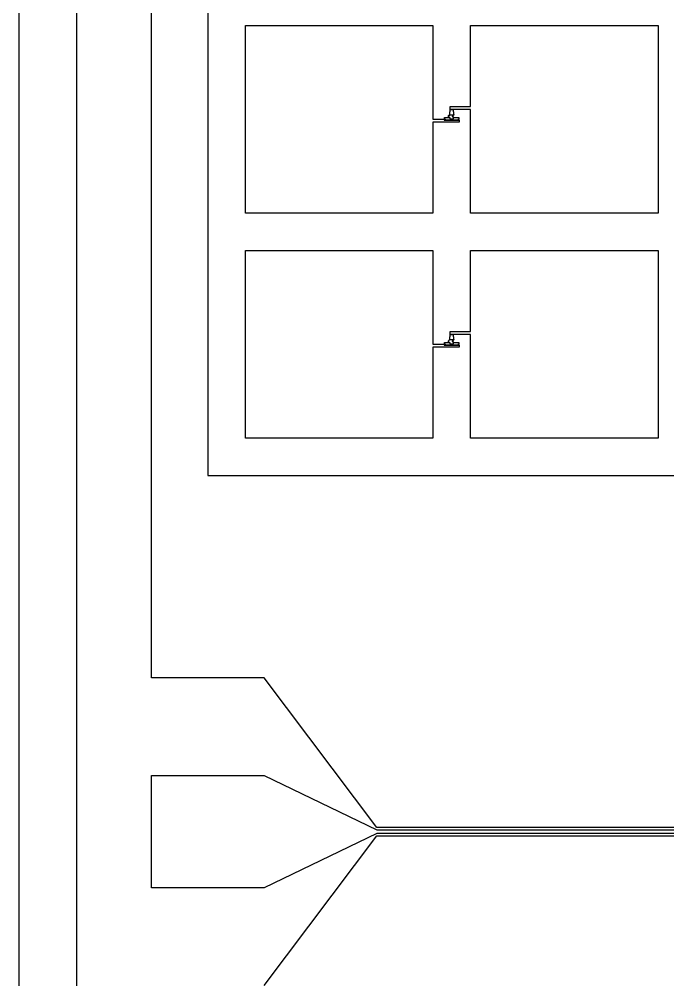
# Model space of a CAD drawing. Extents: x -3354 to 6958, y 9496 to 19808.
# Drawn here: x -3354 to -1625, y 12058 to 14620 of the extents above; entities that cross this region are included whole.
import ezdxf

# ---------------------------------------------------------------- set-up
doc = ezdxf.new("R2010")
doc.units = 0
doc.layers.add('L136D1_1t1_SIS_junction', color=2, linetype='CONTINUOUS')
doc.layers.add('L1D0', color=3, linetype='CONTINUOUS')

msp = doc.modelspace()

# ---------------------------------------------------------------- linework, layer by layer
at = {"layer": 'L136D1_1t1_SIS_junction'}
for points in [[(-2217.17, 14351.013), (-2217.17, 14352.513), (-2219.695, 14352.513), (-2219.743, 14352.518), (-2219.792, 14352.527), (-2219.839, 14352.542), (-2219.884, 14352.56), (-2219.927, 14352.584), (-2219.968, 14352.611), (-2220.006, 14352.642), (-2220.041, 14352.677), (-2220.072, 14352.715), (-2220.099, 14352.756), (-2220.123, 14352.799), (-2220.141, 14352.844), (-2220.156, 14352.891), (-2220.165, 14352.94), (-2220.17, 14352.988), (-2220.17, 14357.538), (-2220.165, 14357.586), (-2220.156, 14357.635), (-2220.141, 14357.682), (-2220.123, 14357.727), (-2220.099, 14357.77), (-2220.072, 14357.811), (-2220.041, 14357.849), (-2220.006, 14357.884), (-2219.968, 14357.915), (-2219.927, 14357.942), (-2219.884, 14357.966), (-2219.839, 14357.984), (-2219.792, 14357.999), (-2219.743, 14358.008), (-2219.695, 14358.013), (-2207.185, 14358.013), (-2210.42, 14361.249), (-2211.127, 14360.542), (-2211.141, 14360.556), (-2210.434, 14361.263), (-2211.141, 14361.97), (-2211.127, 14361.984), (-2210.42, 14361.277), (-2207.185, 14364.513), (-2207.155, 14364.513), (-2210.406, 14361.263), (-2207.155, 14358.013), (-2206.645, 14358.013), (-2206.597, 14358.008), (-2206.548, 14357.999), (-2206.501, 14357.984), (-2206.456, 14357.966), (-2206.413, 14357.942), (-2206.372, 14357.915), (-2206.334, 14357.884), (-2206.299, 14357.849), (-2206.268, 14357.811), (-2206.241, 14357.77), (-2206.217, 14357.727), (-2206.199, 14357.682), (-2206.184, 14357.635), (-2206.175, 14357.586), (-2206.17, 14357.538), (-2206.17, 14354.988), (-2206.165, 14354.94), (-2206.156, 14354.891), (-2206.141, 14354.844), (-2206.123, 14354.799), (-2206.099, 14354.756), (-2206.072, 14354.715), (-2206.041, 14354.677), (-2206.006, 14354.642), (-2205.968, 14354.611), (-2205.927, 14354.584), (-2205.884, 14354.56), (-2205.839, 14354.542), (-2205.792, 14354.527), (-2205.743, 14354.518), (-2205.695, 14354.513), (-2196.645, 14354.513), (-2196.597, 14354.518), (-2196.548, 14354.527), (-2196.501, 14354.542), (-2196.456, 14354.56), (-2196.413, 14354.584), (-2196.372, 14354.611), (-2196.334, 14354.642), (-2196.299, 14354.677), (-2196.268, 14354.715), (-2196.241, 14354.756), (-2196.217, 14354.799), (-2196.199, 14354.844), (-2196.184, 14354.891), (-2196.175, 14354.94), (-2196.17, 14354.988), (-2196.17, 14357.538), (-2196.165, 14357.586), (-2196.156, 14357.635), (-2196.141, 14357.682), (-2196.123, 14357.727), (-2196.099, 14357.77), (-2196.072, 14357.811), (-2196.041, 14357.849), (-2196.031, 14357.859), (-2199.42, 14361.249), (-2200.127, 14360.542), (-2200.141, 14360.556), (-2199.434, 14361.263), (-2200.141, 14361.97), (-2200.127, 14361.984), (-2199.42, 14361.277), (-2196.185, 14364.513), (-2207.185, 14364.513), (-2207.17, 14364.528), (-2207.17, 14365.513), (-2206.17, 14365.513), (-2206.17, 14372.738), (-2206.165, 14372.786), (-2206.156, 14372.835), (-2206.141, 14372.882), (-2206.123, 14372.927), (-2206.099, 14372.97), (-2206.072, 14373.011), (-2206.041, 14373.049), (-2206.006, 14373.084), (-2205.968, 14373.115), (-2205.927, 14373.142), (-2205.884, 14373.166), (-2205.839, 14373.184), (-2205.792, 14373.199), (-2205.743, 14373.208), (-2205.695, 14373.213), (-2205.17, 14373.213), (-2205.17, 14379.513), (-2197.17, 14379.513), (-2197.17, 14373.213), (-2196.645, 14373.213), (-2196.597, 14373.208), (-2196.548, 14373.199), (-2196.501, 14373.184), (-2196.456, 14373.166), (-2196.413, 14373.142), (-2196.372, 14373.115), (-2196.334, 14373.084), (-2196.299, 14373.049), (-2196.268, 14373.011), (-2196.241, 14372.97), (-2196.217, 14372.927), (-2196.199, 14372.882), (-2196.184, 14372.835), (-2196.175, 14372.786), (-2196.17, 14372.738), (-2196.17, 14365.513), (-2195.17, 14365.513), (-2195.17, 14364.513), (-2196.155, 14364.513), (-2199.406, 14361.263), (-2196.016, 14357.874), (-2196.006, 14357.884), (-2195.968, 14357.915), (-2195.927, 14357.942), (-2195.884, 14357.966), (-2195.839, 14357.984), (-2195.792, 14357.999), (-2195.743, 14358.008), (-2195.695, 14358.013), (-2182.645, 14358.013), (-2182.597, 14358.008), (-2182.548, 14357.999), (-2182.501, 14357.984), (-2182.456, 14357.966), (-2182.413, 14357.942), (-2182.372, 14357.915), (-2182.334, 14357.884), (-2182.299, 14357.849), (-2182.268, 14357.811), (-2182.241, 14357.77), (-2182.217, 14357.727), (-2182.199, 14357.682), (-2182.184, 14357.635), (-2182.175, 14357.586), (-2182.17, 14357.538), (-2182.17, 14352.988), (-2182.175, 14352.94), (-2182.184, 14352.891), (-2182.199, 14352.844), (-2182.217, 14352.799), (-2182.241, 14352.756), (-2182.268, 14352.715), (-2182.299, 14352.677), (-2182.334, 14352.642), (-2182.372, 14352.611), (-2182.413, 14352.584), (-2182.456, 14352.56), (-2182.501, 14352.542), (-2182.548, 14352.527), (-2182.597, 14352.518), (-2182.645, 14352.513), (-2185.17, 14352.513), (-2185.17, 14351.013)], [(-2217.17, 13751.013), (-2217.17, 13752.513), (-2219.695, 13752.513), (-2219.743, 13752.518), (-2219.792, 13752.527), (-2219.839, 13752.542), (-2219.884, 13752.56), (-2219.927, 13752.584), (-2219.968, 13752.611), (-2220.006, 13752.642), (-2220.041, 13752.677), (-2220.072, 13752.715), (-2220.099, 13752.756), (-2220.123, 13752.799), (-2220.141, 13752.844), (-2220.156, 13752.891), (-2220.165, 13752.94), (-2220.17, 13752.988), (-2220.17, 13757.538), (-2220.165, 13757.586), (-2220.156, 13757.635), (-2220.141, 13757.682), (-2220.123, 13757.727), (-2220.099, 13757.77), (-2220.072, 13757.811), (-2220.041, 13757.849), (-2220.006, 13757.884), (-2219.968, 13757.915), (-2219.927, 13757.942), (-2219.884, 13757.966), (-2219.839, 13757.984), (-2219.792, 13757.999), (-2219.743, 13758.008), (-2219.695, 13758.013), (-2207.185, 13758.013), (-2210.42, 13761.249), (-2211.127, 13760.542), (-2211.141, 13760.556), (-2210.434, 13761.263), (-2211.141, 13761.97), (-2211.127, 13761.984), (-2210.42, 13761.277), (-2207.185, 13764.513), (-2207.155, 13764.513), (-2210.406, 13761.263), (-2207.155, 13758.013), (-2206.645, 13758.013), (-2206.597, 13758.008), (-2206.548, 13757.999), (-2206.501, 13757.984), (-2206.456, 13757.966), (-2206.413, 13757.942), (-2206.372, 13757.915), (-2206.334, 13757.884), (-2206.299, 13757.849), (-2206.268, 13757.811), (-2206.241, 13757.77), (-2206.217, 13757.727), (-2206.199, 13757.682), (-2206.184, 13757.635), (-2206.175, 13757.586), (-2206.17, 13757.538), (-2206.17, 13754.988), (-2206.165, 13754.94), (-2206.156, 13754.891), (-2206.141, 13754.844), (-2206.123, 13754.799), (-2206.099, 13754.756), (-2206.072, 13754.715), (-2206.041, 13754.677), (-2206.006, 13754.642), (-2205.968, 13754.611), (-2205.927, 13754.584), (-2205.884, 13754.56), (-2205.839, 13754.542), (-2205.792, 13754.527), (-2205.743, 13754.518), (-2205.695, 13754.513), (-2196.645, 13754.513), (-2196.597, 13754.518), (-2196.548, 13754.527), (-2196.501, 13754.542), (-2196.456, 13754.56), (-2196.413, 13754.584), (-2196.372, 13754.611), (-2196.334, 13754.642), (-2196.299, 13754.677), (-2196.268, 13754.715), (-2196.241, 13754.756), (-2196.217, 13754.799), (-2196.199, 13754.844), (-2196.184, 13754.891), (-2196.175, 13754.94), (-2196.17, 13754.988), (-2196.17, 13757.538), (-2196.165, 13757.586), (-2196.156, 13757.635), (-2196.141, 13757.682), (-2196.123, 13757.727), (-2196.099, 13757.77), (-2196.072, 13757.811), (-2196.041, 13757.849), (-2196.031, 13757.859), (-2199.42, 13761.249), (-2200.127, 13760.542), (-2200.141, 13760.556), (-2199.434, 13761.263), (-2200.141, 13761.97), (-2200.127, 13761.984), (-2199.42, 13761.277), (-2196.185, 13764.513), (-2207.185, 13764.513), (-2207.17, 13764.528), (-2207.17, 13765.513), (-2206.17, 13765.513), (-2206.17, 13772.738), (-2206.165, 13772.786), (-2206.156, 13772.835), (-2206.141, 13772.882), (-2206.123, 13772.927), (-2206.099, 13772.97), (-2206.072, 13773.011), (-2206.041, 13773.049), (-2206.006, 13773.084), (-2205.968, 13773.115), (-2205.927, 13773.142), (-2205.884, 13773.166), (-2205.839, 13773.184), (-2205.792, 13773.199), (-2205.743, 13773.208), (-2205.695, 13773.213), (-2205.17, 13773.213), (-2205.17, 13779.513), (-2197.17, 13779.513), (-2197.17, 13773.213), (-2196.645, 13773.213), (-2196.597, 13773.208), (-2196.548, 13773.199), (-2196.501, 13773.184), (-2196.456, 13773.166), (-2196.413, 13773.142), (-2196.372, 13773.115), (-2196.334, 13773.084), (-2196.299, 13773.049), (-2196.268, 13773.011), (-2196.241, 13772.97), (-2196.217, 13772.927), (-2196.199, 13772.882), (-2196.184, 13772.835), (-2196.175, 13772.786), (-2196.17, 13772.738), (-2196.17, 13765.513), (-2195.17, 13765.513), (-2195.17, 13764.513), (-2196.155, 13764.513), (-2199.406, 13761.263), (-2196.016, 13757.874), (-2196.006, 13757.884), (-2195.968, 13757.915), (-2195.927, 13757.942), (-2195.884, 13757.966), (-2195.839, 13757.984), (-2195.792, 13757.999), (-2195.743, 13758.008), (-2195.695, 13758.013), (-2182.645, 13758.013), (-2182.597, 13758.008), (-2182.548, 13757.999), (-2182.501, 13757.984), (-2182.456, 13757.966), (-2182.413, 13757.942), (-2182.372, 13757.915), (-2182.334, 13757.884), (-2182.299, 13757.849), (-2182.268, 13757.811), (-2182.241, 13757.77), (-2182.217, 13757.727), (-2182.199, 13757.682), (-2182.184, 13757.635), (-2182.175, 13757.586), (-2182.17, 13757.538), (-2182.17, 13752.988), (-2182.175, 13752.94), (-2182.184, 13752.891), (-2182.199, 13752.844), (-2182.217, 13752.799), (-2182.241, 13752.756), (-2182.268, 13752.715), (-2182.299, 13752.677), (-2182.334, 13752.642), (-2182.372, 13752.611), (-2182.413, 13752.584), (-2182.456, 13752.56), (-2182.501, 13752.542), (-2182.548, 13752.527), (-2182.597, 13752.518), (-2182.645, 13752.513), (-2185.17, 13752.513), (-2185.17, 13751.013)]]:
    msp.add_lwpolyline(points, close=True, dxfattribs=at)
at = {"layer": 'L1D0'}
for points in [[(-3354.228, 9496.092), (-3354.228, 19653.013), (-3201.17, 19653.013), (-3201.17, 9653.013), (6798.83, 9653.013), (6798.83, 19653.013), (-3354.228, 19653.013), (-3354.228, 19808.077), (6957.757, 19808.077), (6957.757, 9496.092)], [(-2751.17, 14103.013), (-2751.17, 14603.013), (-2251.17, 14603.013), (-2251.17, 14353.013), (-2221.67, 14353.013), (-2221.67, 14351.013), (-2181.17, 14351.013), (-2181.17, 14345.013), (-2251.17, 14345.013), (-2251.17, 14103.013)], [(-2151.17, 14103.013), (-2151.17, 14379.513), (-2205.17, 14379.513), (-2205.17, 14387.513), (-2151.17, 14387.513), (-2151.17, 14603.013), (-1651.17, 14603.013), (-1651.17, 14103.013)], [(-2751.17, 13503.013), (-2751.17, 14003.013), (-2251.17, 14003.013), (-2251.17, 13753.013), (-2221.67, 13753.013), (-2221.67, 13751.013), (-2181.17, 13751.013), (-2181.17, 13745.013), (-2251.17, 13745.013), (-2251.17, 13503.013)], [(-2151.17, 13503.013), (-2151.17, 13779.513), (-2205.17, 13779.513), (-2205.17, 13787.513), (-2151.17, 13787.513), (-2151.17, 14003.013), (-1651.17, 14003.013), (-1651.17, 13503.013)]]:
    msp.add_lwpolyline(points, close=True, dxfattribs=at)
for points in [[(-849.33, 12464.013), (-2401.17, 12464.013), (-2701.17, 12863.013), (-3001.17, 12863.013), (-3001.17, 15903.013)], [(-2851.17, 15903.013), (-2851.17, 13403.013), (-1551.17, 13403.013), (-1551.17, 14637.013)], [(-849, 12448.013), (-2401.17, 12448.013), (-2701.17, 12303.013), (-3001.17, 12303.013), (-3001.17, 12603.013), (-2701.17, 12603.013), (-2401.17, 12458.013), (-849.206, 12458.013)], [(-2701.17, 12043.013), (-2401.17, 12442.013), (-848.875, 12442.013)]]:
    msp.add_lwpolyline(points, dxfattribs=at)

doc.saveas('drawing.dxf')
